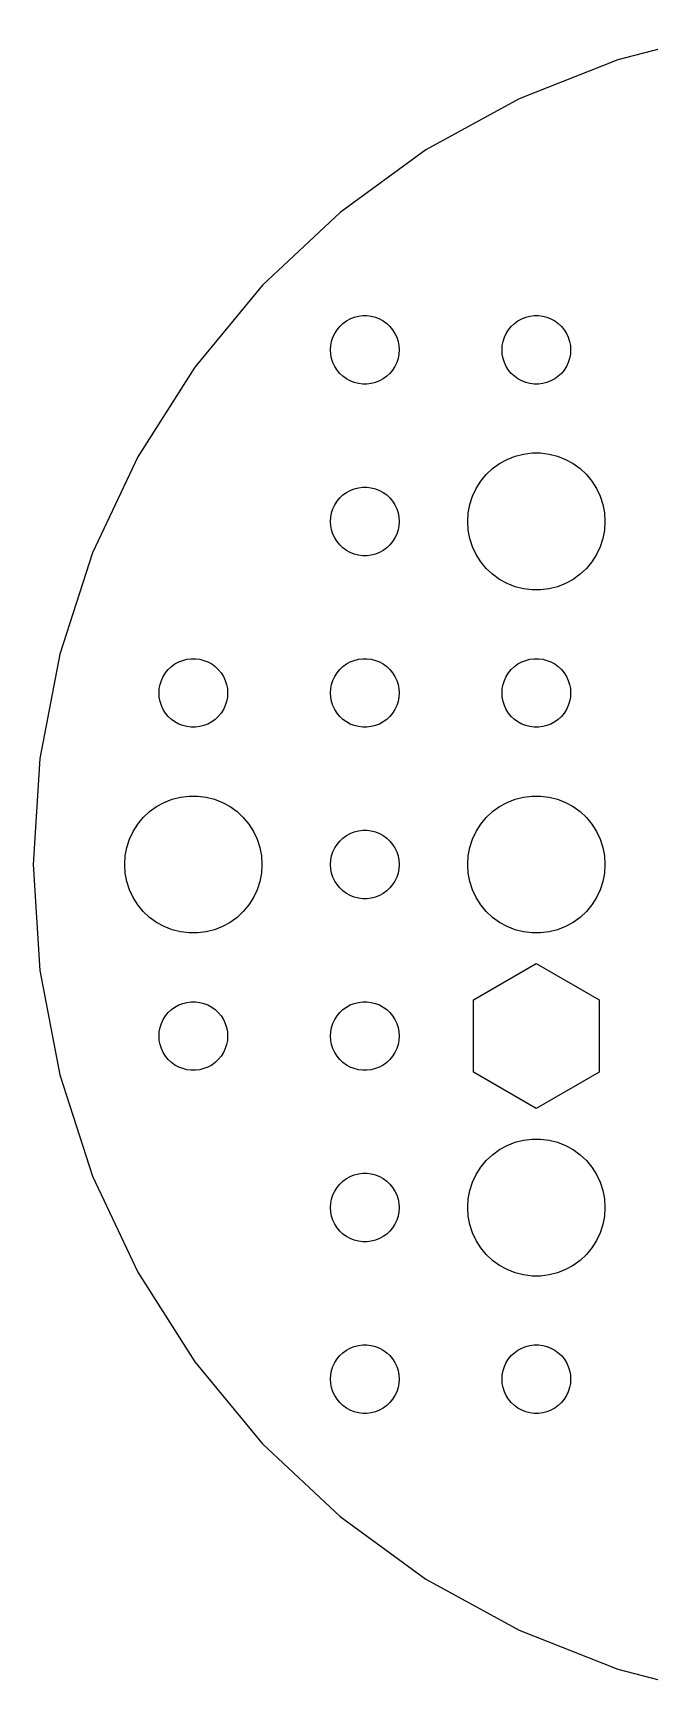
# Model space of a CAD drawing. Header units: metres. Extents: x -37 to 127, y -37 to 37.
# Drawn here: x -37 to -10, y -36.3 to 36.3 of the extents above; entities that cross this region are included whole.
import ezdxf

# ---------------------------------------------------------------- set-up
doc = ezdxf.new("R2010")
doc.units = ezdxf.units.M

msp = doc.modelspace()

# ---------------------------------------------------------------- linework, layer by layer
for p, q in [((-6.93311, 36.3446), (-11.4336, 35.1891)), ((-11.4336, 35.1891), (-15.7538, 33.4786)), ((-15.7538, 33.4786), (-19.8256, 31.2401)), ((-19.8256, 31.2401), (-23.5847, 28.509)), ((-23.5847, 28.509), (-26.9718, 25.3282)), ((-26.9718, 25.3282), (-29.9336, 21.748)), ((-22.7811, 23.9734), (-22.5942, 23.997)), ((-22.5942, 23.997), (-22.4058, 23.997)), ((-22.4058, 23.997), (-22.2189, 23.9734)), ((-15.2811, 23.9734), (-15.0942, 23.997)), ((-15.0942, 23.997), (-14.9058, 23.997)), ((-14.9058, 23.997), (-14.7189, 23.9734)), ((-23.8145, 23.2226), (-23.7135, 23.3817)), ((-23.7135, 23.3817), (-23.5934, 23.5268)), ((-23.5934, 23.5268), (-23.4561, 23.6558)), ((-23.4561, 23.6558), (-23.3037, 23.7665)), ((-23.3037, 23.7665), (-23.1387, 23.8572)), ((-23.1387, 23.8572), (-22.9635, 23.9266)), ((-22.9635, 23.9266), (-22.7811, 23.9734)), ((-22.2189, 23.9734), (-22.0365, 23.9266)), ((-22.0365, 23.9266), (-21.8613, 23.8572)), ((-21.8613, 23.8572), (-21.6963, 23.7665)), ((-21.6963, 23.7665), (-21.5439, 23.6558)), ((-21.5439, 23.6558), (-21.4065, 23.5268)), ((-21.4065, 23.5268), (-21.2865, 23.3817)), ((-21.2865, 23.3817), (-21.1855, 23.2226)), ((-16.3145, 23.2226), (-16.2135, 23.3817)), ((-16.2135, 23.3817), (-16.0934, 23.5268)), ((-16.0934, 23.5268), (-15.9561, 23.6558)), ((-15.9561, 23.6558), (-15.8037, 23.7665)), ((-15.8037, 23.7665), (-15.6387, 23.8572)), ((-15.6387, 23.8572), (-15.4635, 23.9266)), ((-15.4635, 23.9266), (-15.2811, 23.9734)), ((-14.7189, 23.9734), (-14.5365, 23.9266)), ((-14.5365, 23.9266), (-14.3613, 23.8572)), ((-14.3613, 23.8572), (-14.1963, 23.7665)), ((-14.1963, 23.7665), (-14.0439, 23.6558)), ((-14.0439, 23.6558), (-13.9065, 23.5268)), ((-13.9065, 23.5268), (-13.7865, 23.3817)), ((-13.7865, 23.3817), (-13.6855, 23.2226)), ((-24, 22.5), (-23.9882, 22.688)), ((-23.9882, 22.688), (-23.9529, 22.873)), ((-23.9529, 22.873), (-23.8947, 23.0522)), ((-23.8947, 23.0522), (-23.8145, 23.2226)), ((-21.1855, 23.2226), (-21.1053, 23.0522)), ((-21.1053, 23.0522), (-21.0471, 22.873)), ((-21.0471, 22.873), (-21.0118, 22.688)), ((-21.0118, 22.688), (-21, 22.5)), ((-16.5, 22.5), (-16.4882, 22.688)), ((-16.4882, 22.688), (-16.4529, 22.873)), ((-16.4529, 22.873), (-16.3947, 23.0522)), ((-16.3947, 23.0522), (-16.3145, 23.2226)), ((-13.6855, 23.2226), (-13.6053, 23.0522)), ((-13.6053, 23.0522), (-13.5471, 22.873)), ((-13.5471, 22.873), (-13.5118, 22.688)), ((-13.5118, 22.688), (-13.5, 22.5)), ((-23.9882, 22.312), (-24, 22.5)), ((-23.9529, 22.127), (-23.9882, 22.312)), ((-23.8947, 21.9478), (-23.9529, 22.127)), ((-23.8145, 21.7774), (-23.8947, 21.9478)), ((-21.1053, 21.9478), (-21.1855, 21.7774)), ((-21.0471, 22.127), (-21.1053, 21.9478)), ((-21.0118, 22.312), (-21.0471, 22.127)), ((-21, 22.5), (-21.0118, 22.312)), ((-16.4882, 22.312), (-16.5, 22.5)), ((-16.4529, 22.127), (-16.4882, 22.312)), ((-16.3947, 21.9478), (-16.4529, 22.127)), ((-16.3145, 21.7774), (-16.3947, 21.9478)), ((-13.6053, 21.9478), (-13.6855, 21.7774)), ((-13.5471, 22.127), (-13.6053, 21.9478)), ((-13.5118, 22.312), (-13.5471, 22.127)), ((-13.5, 22.5), (-13.5118, 22.312)), ((-29.9336, 21.748), (-32.4233, 17.8249)), ((-23.7135, 21.6183), (-23.8145, 21.7774)), ((-23.5934, 21.4732), (-23.7135, 21.6183)), ((-23.4561, 21.3442), (-23.5934, 21.4732)), ((-23.3037, 21.2335), (-23.4561, 21.3442)), ((-23.1387, 21.1427), (-23.3037, 21.2335)), ((-22.9635, 21.0734), (-23.1387, 21.1427)), ((-21.8613, 21.1427), (-22.0365, 21.0734)), ((-21.6963, 21.2335), (-21.8613, 21.1427)), ((-21.5439, 21.3442), (-21.6963, 21.2335)), ((-21.4065, 21.4732), (-21.5439, 21.3442)), ((-21.2865, 21.6183), (-21.4065, 21.4732)), ((-21.1855, 21.7774), (-21.2865, 21.6183)), ((-16.2135, 21.6183), (-16.3145, 21.7774)), ((-16.0934, 21.4732), (-16.2135, 21.6183)), ((-15.9561, 21.3442), (-16.0934, 21.4732)), ((-15.8037, 21.2335), (-15.9561, 21.3442)), ((-15.6387, 21.1427), (-15.8037, 21.2335)), ((-15.4635, 21.0734), (-15.6387, 21.1427)), ((-14.3613, 21.1427), (-14.5365, 21.0734)), ((-14.1963, 21.2335), (-14.3613, 21.1427)), ((-14.0439, 21.3442), (-14.1963, 21.2335)), ((-13.9065, 21.4732), (-14.0439, 21.3442)), ((-13.7865, 21.6183), (-13.9065, 21.4732)), ((-13.6855, 21.7774), (-13.7865, 21.6183)), ((-22.7811, 21.0266), (-22.9635, 21.0734)), ((-22.5942, 21.003), (-22.7811, 21.0266)), ((-22.4058, 21.003), (-22.5942, 21.003)), ((-22.2189, 21.0266), (-22.4058, 21.003)), ((-22.0365, 21.0734), (-22.2189, 21.0266)), ((-15.2811, 21.0266), (-15.4635, 21.0734)), ((-15.0942, 21.003), (-15.2811, 21.0266)), ((-14.9058, 21.003), (-15.0942, 21.003)), ((-14.7189, 21.0266), (-14.9058, 21.003)), ((-14.5365, 21.0734), (-14.7189, 21.0266)), ((-32.4233, 17.8249), (-34.4017, 13.6206)), ((-16.9123, 17.3115), (-16.6075, 17.533)), ((-16.6075, 17.533), (-16.2773, 17.7145)), ((-16.2773, 17.7145), (-15.927, 17.8532)), ((-15.927, 17.8532), (-15.5621, 17.9469)), ((-15.5621, 17.9469), (-15.1884, 17.9941)), ((-15.1884, 17.9941), (-14.8116, 17.9941)), ((-14.8116, 17.9941), (-14.4379, 17.9469)), ((-14.4379, 17.9469), (-14.0729, 17.8532)), ((-14.0729, 17.8532), (-13.7227, 17.7145)), ((-13.7227, 17.7145), (-13.3925, 17.533)), ((-13.3925, 17.533), (-13.0877, 17.3115)), ((-17.6289, 16.4453), (-17.427, 16.7634)), ((-17.427, 16.7634), (-17.1869, 17.0536)), ((-17.1869, 17.0536), (-16.9123, 17.3115)), ((-13.0877, 17.3115), (-12.8131, 17.0536)), ((-12.8131, 17.0536), (-12.5729, 16.7634)), ((-12.5729, 16.7634), (-12.3711, 16.4453)), ((-23.7135, 15.8817), (-23.5934, 16.0268)), ((-23.5934, 16.0268), (-23.4561, 16.1558)), ((-23.4561, 16.1558), (-23.3037, 16.2665)), ((-23.3037, 16.2665), (-23.1387, 16.3572)), ((-23.1387, 16.3572), (-22.9635, 16.4266)), ((-22.9635, 16.4266), (-22.7811, 16.4734)), ((-22.7811, 16.4734), (-22.5942, 16.497)), ((-22.5942, 16.497), (-22.4058, 16.497)), ((-22.4058, 16.497), (-22.2189, 16.4734)), ((-22.2189, 16.4734), (-22.0365, 16.4266)), ((-22.0365, 16.4266), (-21.8613, 16.3572)), ((-21.8613, 16.3572), (-21.6963, 16.2665)), ((-21.6963, 16.2665), (-21.5439, 16.1558)), ((-21.5439, 16.1558), (-21.4065, 16.0268)), ((-21.4065, 16.0268), (-21.2865, 15.8817)), ((-17.9057, 15.7461), (-17.7893, 16.1044)), ((-17.7893, 16.1044), (-17.6289, 16.4453)), ((-12.3711, 16.4453), (-12.2107, 16.1044)), ((-12.2107, 16.1044), (-12.0942, 15.7461)), ((-23.9882, 15.188), (-23.9529, 15.373)), ((-23.9529, 15.373), (-23.8947, 15.5522)), ((-23.8947, 15.5522), (-23.8145, 15.7226)), ((-23.8145, 15.7226), (-23.7135, 15.8817)), ((-21.2865, 15.8817), (-21.1855, 15.7226)), ((-21.1855, 15.7226), (-21.1053, 15.5522)), ((-21.1053, 15.5522), (-21.0471, 15.373)), ((-21.0471, 15.373), (-21.0118, 15.188)), ((-18, 15), (-17.9763, 15.376)), ((-17.9763, 15.376), (-17.9057, 15.7461)), ((-12.0942, 15.7461), (-12.0237, 15.376)), ((-12.0237, 15.376), (-12, 15)), ((-24, 15), (-23.9882, 15.188)), ((-23.9882, 14.812), (-24, 15)), ((-23.9529, 14.627), (-23.9882, 14.812)), ((-23.8947, 14.4478), (-23.9529, 14.627)), ((-21.0471, 14.627), (-21.1053, 14.4478)), ((-21.0118, 14.812), (-21.0471, 14.627)), ((-21.0118, 15.188), (-21, 15)), ((-21, 15), (-21.0118, 14.812)), ((-17.9763, 14.624), (-18, 15)), ((-17.9057, 14.2539), (-17.9763, 14.624)), ((-12.0237, 14.624), (-12.0942, 14.2539)), ((-12, 15), (-12.0237, 14.624)), ((-23.8145, 14.2774), (-23.8947, 14.4478)), ((-23.7135, 14.1183), (-23.8145, 14.2774)), ((-23.5934, 13.9732), (-23.7135, 14.1183)), ((-23.4561, 13.8442), (-23.5934, 13.9732)), ((-23.3037, 13.7335), (-23.4561, 13.8442)), ((-21.5439, 13.8442), (-21.6963, 13.7335)), ((-21.4065, 13.9732), (-21.5439, 13.8442)), ((-21.2865, 14.1183), (-21.4065, 13.9732)), ((-21.1855, 14.2774), (-21.2865, 14.1183)), ((-21.1053, 14.4478), (-21.1855, 14.2774)), ((-17.7893, 13.8956), (-17.9057, 14.2539)), ((-17.6289, 13.5547), (-17.7893, 13.8956)), ((-12.2107, 13.8956), (-12.3711, 13.5547)), ((-12.0942, 14.2539), (-12.2107, 13.8956)), ((-34.4017, 13.6206), (-35.8376, 9.20152)), ((-23.1387, 13.6427), (-23.3037, 13.7335)), ((-22.9635, 13.5734), (-23.1387, 13.6427)), ((-22.7811, 13.5266), (-22.9635, 13.5734)), ((-22.5942, 13.5029), (-22.7811, 13.5266)), ((-22.4058, 13.5029), (-22.5942, 13.5029)), ((-22.2189, 13.5266), (-22.4058, 13.5029)), ((-22.0365, 13.5734), (-22.2189, 13.5266)), ((-21.8613, 13.6427), (-22.0365, 13.5734)), ((-21.6963, 13.7335), (-21.8613, 13.6427)), ((-17.427, 13.2366), (-17.6289, 13.5547)), ((-17.1869, 12.9464), (-17.427, 13.2366)), ((-12.5729, 13.2366), (-12.8131, 12.9464)), ((-12.3711, 13.5547), (-12.5729, 13.2366)), ((-16.9123, 12.6884), (-17.1869, 12.9464)), ((-16.6075, 12.467), (-16.9123, 12.6884)), ((-16.2773, 12.2855), (-16.6075, 12.467)), ((-13.3925, 12.467), (-13.7227, 12.2855)), ((-13.0877, 12.6884), (-13.3925, 12.467)), ((-12.8131, 12.9464), (-13.0877, 12.6884)), ((-15.927, 12.1468), (-16.2773, 12.2855)), ((-15.5621, 12.0531), (-15.927, 12.1468)), ((-15.1884, 12.0059), (-15.5621, 12.0531)), ((-14.8116, 12.0059), (-15.1884, 12.0059)), ((-14.4379, 12.0531), (-14.8116, 12.0059)), ((-14.0729, 12.1468), (-14.4379, 12.0531)), ((-13.7227, 12.2855), (-14.0729, 12.1468)), ((-35.8376, 9.20152), (-36.7082, 4.63733)), ((-30.9561, 8.65576), (-30.8037, 8.76648)), ((-30.8037, 8.76648), (-30.6387, 8.85724)), ((-30.6387, 8.85724), (-30.4635, 8.92657)), ((-30.4635, 8.92657), (-30.2811, 8.97342)), ((-30.2811, 8.97342), (-30.0942, 8.99704)), ((-30.0942, 8.99704), (-29.9058, 8.99704)), ((-29.9058, 8.99704), (-29.7189, 8.97342)), ((-29.7189, 8.97342), (-29.5365, 8.92657)), ((-29.5365, 8.92657), (-29.3613, 8.85724)), ((-29.3613, 8.85724), (-29.1963, 8.76648)), ((-29.1963, 8.76648), (-29.0439, 8.65576)), ((-23.4561, 8.65576), (-23.3037, 8.76648)), ((-23.3037, 8.76648), (-23.1387, 8.85724)), ((-23.1387, 8.85724), (-22.9635, 8.92657)), ((-22.9635, 8.92657), (-22.7811, 8.97342)), ((-22.7811, 8.97342), (-22.5942, 8.99704)), ((-22.5942, 8.99704), (-22.4058, 8.99704)), ((-22.4058, 8.99704), (-22.2189, 8.97342)), ((-22.2189, 8.97342), (-22.0365, 8.92657)), ((-22.0365, 8.92657), (-21.8613, 8.85724)), ((-21.8613, 8.85724), (-21.6963, 8.76648)), ((-21.6963, 8.76648), (-21.5439, 8.65576)), ((-15.9561, 8.65576), (-15.8037, 8.76648)), ((-15.8037, 8.76648), (-15.6387, 8.85724)), ((-15.6387, 8.85724), (-15.4635, 8.92657)), ((-15.4635, 8.92657), (-15.2811, 8.97342)), ((-15.2811, 8.97342), (-15.0942, 8.99704)), ((-15.0942, 8.99704), (-14.9058, 8.99704)), ((-14.9058, 8.99704), (-14.7189, 8.97342)), ((-14.7189, 8.97342), (-14.5365, 8.92657)), ((-14.5365, 8.92657), (-14.3613, 8.85724)), ((-14.3613, 8.85724), (-14.1963, 8.76648)), ((-14.1963, 8.76648), (-14.0439, 8.65576)), ((-31.4529, 7.87303), (-31.3947, 8.05219)), ((-31.3947, 8.05219), (-31.3145, 8.22263)), ((-31.3145, 8.22263), (-31.2135, 8.38167)), ((-31.2135, 8.38167), (-31.0934, 8.52681)), ((-31.0934, 8.52681), (-30.9561, 8.65576)), ((-29.0439, 8.65576), (-28.9065, 8.52681)), ((-28.9065, 8.52681), (-28.7865, 8.38167)), ((-28.7865, 8.38167), (-28.6855, 8.22263)), ((-28.6855, 8.22263), (-28.6053, 8.05219)), ((-28.6053, 8.05219), (-28.5471, 7.87303)), ((-23.9529, 7.87303), (-23.8947, 8.05219)), ((-23.8947, 8.05219), (-23.8145, 8.22263)), ((-23.8145, 8.22263), (-23.7135, 8.38167)), ((-23.7135, 8.38167), (-23.5934, 8.52681)), ((-23.5934, 8.52681), (-23.4561, 8.65576)), ((-21.5439, 8.65576), (-21.4065, 8.52681)), ((-21.4065, 8.52681), (-21.2865, 8.38167)), ((-21.2865, 8.38167), (-21.1855, 8.22263)), ((-21.1855, 8.22263), (-21.1053, 8.05219)), ((-21.1053, 8.05219), (-21.0471, 7.87303)), ((-16.4529, 7.87303), (-16.3947, 8.05219)), ((-16.3947, 8.05219), (-16.3145, 8.22263)), ((-16.3145, 8.22263), (-16.2135, 8.38167)), ((-16.2135, 8.38167), (-16.0934, 8.52681)), ((-16.0934, 8.52681), (-15.9561, 8.65576)), ((-14.0439, 8.65576), (-13.9065, 8.52681)), ((-13.9065, 8.52681), (-13.7865, 8.38167)), ((-13.7865, 8.38167), (-13.6855, 8.22263)), ((-13.6855, 8.22263), (-13.6053, 8.05219)), ((-13.6053, 8.05219), (-13.5471, 7.87303)), ((-31.5, 7.5), (-31.4882, 7.68799)), ((-31.4882, 7.312), (-31.5, 7.5)), ((-31.4882, 7.68799), (-31.4529, 7.87303)), ((-31.4529, 7.12695), (-31.4882, 7.312)), ((-28.5471, 7.87303), (-28.5118, 7.68799)), ((-28.5118, 7.312), (-28.5471, 7.12695)), ((-28.5118, 7.68799), (-28.5, 7.5)), ((-28.5, 7.5), (-28.5118, 7.312)), ((-24, 7.5), (-23.9882, 7.68799)), ((-23.9882, 7.312), (-24, 7.5)), ((-23.9882, 7.68799), (-23.9529, 7.87303)), ((-23.9529, 7.12695), (-23.9882, 7.312)), ((-21.0471, 7.87303), (-21.0118, 7.68799)), ((-21.0118, 7.312), (-21.0471, 7.12695)), ((-21.0118, 7.68799), (-21, 7.5)), ((-21, 7.5), (-21.0118, 7.312)), ((-16.5, 7.5), (-16.4882, 7.68799)), ((-16.4882, 7.312), (-16.5, 7.5)), ((-16.4882, 7.68799), (-16.4529, 7.87303)), ((-16.4529, 7.12695), (-16.4882, 7.312)), ((-13.5471, 7.87303), (-13.5118, 7.68799)), ((-13.5118, 7.312), (-13.5471, 7.12695)), ((-13.5118, 7.68799), (-13.5, 7.5)), ((-13.5, 7.5), (-13.5118, 7.312)), ((-31.3947, 6.9478), (-31.4529, 7.12695)), ((-31.3145, 6.77736), (-31.3947, 6.9478)), ((-31.2135, 6.61832), (-31.3145, 6.77736)), ((-31.0934, 6.47318), (-31.2135, 6.61832)), ((-28.7865, 6.61832), (-28.9065, 6.47318)), ((-28.6855, 6.77736), (-28.7865, 6.61832)), ((-28.6053, 6.9478), (-28.6855, 6.77736)), ((-28.5471, 7.12695), (-28.6053, 6.9478)), ((-23.8947, 6.9478), (-23.9529, 7.12695)), ((-23.8145, 6.77736), (-23.8947, 6.9478)), ((-23.7135, 6.61832), (-23.8145, 6.77736)), ((-23.5934, 6.47318), (-23.7135, 6.61832)), ((-21.2865, 6.61832), (-21.4065, 6.47318)), ((-21.1855, 6.77736), (-21.2865, 6.61832)), ((-21.1053, 6.9478), (-21.1855, 6.77736)), ((-21.0471, 7.12695), (-21.1053, 6.9478)), ((-16.3947, 6.9478), (-16.4529, 7.12695)), ((-16.3145, 6.77736), (-16.3947, 6.9478)), ((-16.2135, 6.61832), (-16.3145, 6.77736)), ((-16.0934, 6.47318), (-16.2135, 6.61832)), ((-13.7865, 6.61832), (-13.9065, 6.47318)), ((-13.6855, 6.77736), (-13.7865, 6.61832)), ((-13.6053, 6.9478), (-13.6855, 6.77736)), ((-13.5471, 7.12695), (-13.6053, 6.9478)), ((-30.9561, 6.34422), (-31.0934, 6.47318)), ((-30.8037, 6.23351), (-30.9561, 6.34422)), ((-30.6387, 6.14275), (-30.8037, 6.23351)), ((-30.4635, 6.07341), (-30.6387, 6.14275)), ((-30.2811, 6.02657), (-30.4635, 6.07341)), ((-30.0942, 6.00294), (-30.2811, 6.02657)), ((-29.9058, 6.00294), (-30.0942, 6.00294)), ((-29.7189, 6.02657), (-29.9058, 6.00294)), ((-29.5365, 6.07341), (-29.7189, 6.02657)), ((-29.3613, 6.14275), (-29.5365, 6.07341)), ((-29.1963, 6.23351), (-29.3613, 6.14275)), ((-29.0439, 6.34422), (-29.1963, 6.23351)), ((-28.9065, 6.47318), (-29.0439, 6.34422)), ((-23.4561, 6.34422), (-23.5934, 6.47318)), ((-23.3037, 6.23351), (-23.4561, 6.34422)), ((-23.1387, 6.14275), (-23.3037, 6.23351)), ((-22.9635, 6.07341), (-23.1387, 6.14275)), ((-22.7811, 6.02657), (-22.9635, 6.07341)), ((-22.5942, 6.00294), (-22.7811, 6.02657)), ((-22.4058, 6.00294), (-22.5942, 6.00294)), ((-22.2189, 6.02657), (-22.4058, 6.00294)), ((-22.0365, 6.07341), (-22.2189, 6.02657)), ((-21.8613, 6.14275), (-22.0365, 6.07341)), ((-21.6963, 6.23351), (-21.8613, 6.14275)), ((-21.5439, 6.34422), (-21.6963, 6.23351)), ((-21.4065, 6.47318), (-21.5439, 6.34422)), ((-15.9561, 6.34422), (-16.0934, 6.47318)), ((-15.8037, 6.23351), (-15.9561, 6.34422)), ((-15.6387, 6.14275), (-15.8037, 6.23351)), ((-15.4635, 6.07341), (-15.6387, 6.14275)), ((-15.2811, 6.02657), (-15.4635, 6.07341)), ((-15.0942, 6.00294), (-15.2811, 6.02657)), ((-14.9058, 6.00294), (-15.0942, 6.00294)), ((-14.7189, 6.02657), (-14.9058, 6.00294)), ((-14.5365, 6.07341), (-14.7189, 6.02657)), ((-14.3613, 6.14275), (-14.5365, 6.07341)), ((-14.1963, 6.23351), (-14.3613, 6.14275)), ((-14.0439, 6.34422), (-14.1963, 6.23351)), ((-13.9065, 6.47318), (-14.0439, 6.34422)), ((-36.7082, 4.63733), (-37, 0)), ((-30.927, 2.85316), (-30.5621, 2.94685)), ((-30.5621, 2.94685), (-30.1884, 2.99408)), ((-30.1884, 2.99408), (-29.8116, 2.99408)), ((-29.8116, 2.99408), (-29.4379, 2.94685)), ((-29.4379, 2.94685), (-29.0729, 2.85316)), ((-15.927, 2.85316), (-15.5621, 2.94685)), ((-15.5621, 2.94685), (-15.1884, 2.99408)), ((-15.1884, 2.99408), (-14.8116, 2.99408)), ((-14.8116, 2.99408), (-14.4379, 2.94685)), ((-14.4379, 2.94685), (-14.0729, 2.85316)), ((-32.1869, 2.05363), (-31.9123, 2.31154)), ((-31.9123, 2.31154), (-31.6075, 2.53297)), ((-31.6075, 2.53297), (-31.2773, 2.71448)), ((-31.2773, 2.71448), (-30.927, 2.85316)), ((-29.0729, 2.85316), (-28.7227, 2.71448)), ((-28.7227, 2.71448), (-28.3925, 2.53297)), ((-28.3925, 2.53297), (-28.0877, 2.31154)), ((-28.0877, 2.31154), (-27.8131, 2.05363)), ((-17.1869, 2.05363), (-16.9123, 2.31154)), ((-16.9123, 2.31154), (-16.6075, 2.53297)), ((-16.6075, 2.53297), (-16.2773, 2.71448)), ((-16.2773, 2.71448), (-15.927, 2.85316)), ((-14.0729, 2.85316), (-13.7227, 2.71448)), ((-13.7227, 2.71448), (-13.3925, 2.53297)), ((-13.3925, 2.53297), (-13.0877, 2.31154)), ((-13.0877, 2.31154), (-12.8131, 2.05363)), ((-32.6289, 1.44525), (-32.427, 1.76335)), ((-32.427, 1.76335), (-32.1869, 2.05363)), ((-27.8131, 2.05363), (-27.5729, 1.76335)), ((-27.5729, 1.76335), (-27.3711, 1.44525)), ((-22.9635, 1.42657), (-22.7811, 1.47342)), ((-22.7811, 1.47342), (-22.5942, 1.49704)), ((-22.5942, 1.49704), (-22.4058, 1.49704)), ((-22.4058, 1.49704), (-22.2189, 1.47342)), ((-22.2189, 1.47342), (-22.0365, 1.42657)), ((-17.6289, 1.44525), (-17.427, 1.76335)), ((-17.427, 1.76335), (-17.1869, 2.05363)), ((-12.8131, 2.05363), (-12.5729, 1.76335)), ((-12.5729, 1.76335), (-12.3711, 1.44525)), ((-32.9763, 0.375992), (-32.9057, 0.746063)), ((-32.9057, 0.746063), (-32.7893, 1.10437)), ((-32.7893, 1.10437), (-32.6289, 1.44525)), ((-27.3711, 1.44525), (-27.2107, 1.10437)), ((-27.2107, 1.10437), (-27.0942, 0.746063)), ((-27.0942, 0.746063), (-27.0237, 0.375992)), ((-23.8145, 0.722626), (-23.7135, 0.881668)), ((-23.7135, 0.881668), (-23.5934, 1.02681)), ((-23.5934, 1.02681), (-23.4561, 1.15576)), ((-23.4561, 1.15576), (-23.3037, 1.26648)), ((-23.3037, 1.26648), (-23.1387, 1.35724)), ((-23.1387, 1.35724), (-22.9635, 1.42657)), ((-22.0365, 1.42657), (-21.8613, 1.35724)), ((-21.8613, 1.35724), (-21.6963, 1.26648)), ((-21.6963, 1.26648), (-21.5439, 1.15576)), ((-21.5439, 1.15576), (-21.4065, 1.02681)), ((-21.4065, 1.02681), (-21.2865, 0.881668)), ((-21.2865, 0.881668), (-21.1855, 0.722626)), ((-17.9763, 0.375992), (-17.9057, 0.746063)), ((-17.9057, 0.746063), (-17.7893, 1.10437)), ((-17.7893, 1.10437), (-17.6289, 1.44525)), ((-12.3711, 1.44525), (-12.2107, 1.10437)), ((-12.2107, 1.10437), (-12.0942, 0.746063)), ((-12.0942, 0.746063), (-12.0237, 0.375992)), ((-37, 0), (-36.7082, -4.63733)), ((-33, 0), (-32.9763, 0.375992)), ((-32.9763, -0.375992), (-33, 0)), ((-27.0237, 0.375992), (-27, 0)), ((-27, 0), (-27.0237, -0.375992)), ((-24, 0), (-23.9882, 0.187988)), ((-23.9882, -0.187988), (-24, 0)), ((-23.9882, 0.187988), (-23.9529, 0.373032)), ((-23.9529, 0.373032), (-23.8947, 0.552185)), ((-23.8947, 0.552185), (-23.8145, 0.722626)), ((-21.1855, 0.722626), (-21.1053, 0.552185)), ((-21.1053, 0.552185), (-21.0471, 0.373032)), ((-21.0471, 0.373032), (-21.0118, 0.187988)), ((-21.0118, 0.187988), (-21, 0)), ((-21, 0), (-21.0118, -0.187988)), ((-18, 0), (-17.9763, 0.375992)), ((-17.9763, -0.375992), (-18, 0)), ((-12.0237, 0.375992), (-12, 0)), ((-12, 0), (-12.0237, -0.375992)), ((-32.9057, -0.746063), (-32.9763, -0.375992)), ((-27.0237, -0.375992), (-27.0942, -0.746063)), ((-23.9529, -0.373032), (-23.9882, -0.187988)), ((-23.8947, -0.552185), (-23.9529, -0.373032)), ((-23.8145, -0.722626), (-23.8947, -0.552185)), ((-23.7135, -0.881668), (-23.8145, -0.722626)), ((-21.1855, -0.722626), (-21.2865, -0.881668)), ((-21.1053, -0.552185), (-21.1855, -0.722626)), ((-21.0471, -0.373032), (-21.1053, -0.552185)), ((-21.0118, -0.187988), (-21.0471, -0.373032)), ((-17.9057, -0.746063), (-17.9763, -0.375992)), ((-12.0237, -0.375992), (-12.0942, -0.746063)), ((-32.7893, -1.10437), (-32.9057, -0.746063)), ((-32.6289, -1.44525), (-32.7893, -1.10437)), ((-32.427, -1.76335), (-32.6289, -1.44525)), ((-27.3711, -1.44525), (-27.5729, -1.76335)), ((-27.2107, -1.10437), (-27.3711, -1.44525)), ((-27.0942, -0.746063), (-27.2107, -1.10437)), ((-23.5934, -1.02681), (-23.7135, -0.881668)), ((-23.4561, -1.15576), (-23.5934, -1.02681)), ((-23.3037, -1.26648), (-23.4561, -1.15576)), ((-23.1387, -1.35724), (-23.3037, -1.26648)), ((-22.9635, -1.42657), (-23.1387, -1.35724)), ((-22.7811, -1.47342), (-22.9635, -1.42657)), ((-22.0365, -1.42657), (-22.2189, -1.47342)), ((-21.8613, -1.35724), (-22.0365, -1.42657)), ((-21.6963, -1.26648), (-21.8613, -1.35724)), ((-21.5439, -1.15576), (-21.6963, -1.26648)), ((-21.4065, -1.02681), (-21.5439, -1.15576)), ((-21.2865, -0.881668), (-21.4065, -1.02681)), ((-17.7893, -1.10437), (-17.9057, -0.746063)), ((-17.6289, -1.44525), (-17.7893, -1.10437)), ((-17.427, -1.76335), (-17.6289, -1.44525)), ((-12.3711, -1.44525), (-12.5729, -1.76335)), ((-12.2107, -1.10437), (-12.3711, -1.44525)), ((-12.0942, -0.746063), (-12.2107, -1.10437)), ((-32.1869, -2.05363), (-32.427, -1.76335)), ((-31.9123, -2.31154), (-32.1869, -2.05363)), ((-27.8131, -2.05363), (-28.0877, -2.31154)), ((-27.5729, -1.76335), (-27.8131, -2.05363)), ((-22.5942, -1.49704), (-22.7811, -1.47342)), ((-22.4058, -1.49704), (-22.5942, -1.49704)), ((-22.2189, -1.47342), (-22.4058, -1.49704)), ((-17.1869, -2.05363), (-17.427, -1.76335)), ((-16.9123, -2.31154), (-17.1869, -2.05363)), ((-12.8131, -2.05363), (-13.0877, -2.31154)), ((-12.5729, -1.76335), (-12.8131, -2.05363)), ((-31.6075, -2.53297), (-31.9123, -2.31154)), ((-31.2773, -2.71448), (-31.6075, -2.53297)), ((-30.927, -2.85316), (-31.2773, -2.71448)), ((-30.5621, -2.94685), (-30.927, -2.85316)), ((-29.0729, -2.85316), (-29.4379, -2.94685)), ((-28.7227, -2.71448), (-29.0729, -2.85316)), ((-28.3925, -2.53297), (-28.7227, -2.71448)), ((-28.0877, -2.31154), (-28.3925, -2.53297)), ((-16.6075, -2.53297), (-16.9123, -2.31154)), ((-16.2773, -2.71448), (-16.6075, -2.53297)), ((-15.927, -2.85316), (-16.2773, -2.71448)), ((-15.5621, -2.94685), (-15.927, -2.85316)), ((-14.0729, -2.85316), (-14.4379, -2.94685)), ((-13.7227, -2.71448), (-14.0729, -2.85316)), ((-13.3925, -2.53297), (-13.7227, -2.71448)), ((-13.0877, -2.31154), (-13.3925, -2.53297)), ((-30.1884, -2.99408), (-30.5621, -2.94685)), ((-29.8116, -2.99408), (-30.1884, -2.99408)), ((-29.4379, -2.94685), (-29.8116, -2.99408)), ((-15.1884, -2.99408), (-15.5621, -2.94685)), ((-14.8116, -2.99408), (-15.1884, -2.99408)), ((-14.4379, -2.94685), (-14.8116, -2.99408)), ((-17.7483, -5.91325), (-15, -4.32651)), ((-15, -4.32651), (-12.2517, -5.91325)), ((-36.7082, -4.63733), (-35.8376, -9.20152)), ((-31.2135, -6.61832), (-31.0934, -6.47318)), ((-31.0934, -6.47318), (-30.9561, -6.34422)), ((-30.9561, -6.34422), (-30.8037, -6.23351)), ((-30.8037, -6.23351), (-30.6387, -6.14275)), ((-30.6387, -6.14275), (-30.4635, -6.07341)), ((-30.4635, -6.07341), (-30.2811, -6.02657)), ((-30.2811, -6.02657), (-30.0942, -6.00294)), ((-30.0942, -6.00294), (-29.9058, -6.00294)), ((-29.9058, -6.00294), (-29.7189, -6.02657)), ((-29.7189, -6.02657), (-29.5365, -6.07341)), ((-29.5365, -6.07341), (-29.3613, -6.14275)), ((-29.3613, -6.14275), (-29.1963, -6.23351)), ((-29.1963, -6.23351), (-29.0439, -6.34422)), ((-29.0439, -6.34422), (-28.9065, -6.47318)), ((-28.9065, -6.47318), (-28.7865, -6.61832)), ((-23.7135, -6.61832), (-23.5934, -6.47318)), ((-23.5934, -6.47318), (-23.4561, -6.34422)), ((-23.4561, -6.34422), (-23.3037, -6.23351)), ((-23.3037, -6.23351), (-23.1387, -6.14275)), ((-23.1387, -6.14275), (-22.9635, -6.07341)), ((-22.9635, -6.07341), (-22.7811, -6.02657)), ((-22.7811, -6.02657), (-22.5942, -6.00294)), ((-22.5942, -6.00294), (-22.4058, -6.00294)), ((-22.4058, -6.00294), (-22.2189, -6.02657)), ((-22.2189, -6.02657), (-22.0365, -6.07341)), ((-22.0365, -6.07341), (-21.8613, -6.14275)), ((-21.8613, -6.14275), (-21.6963, -6.23351)), ((-21.6963, -6.23351), (-21.5439, -6.34422)), ((-21.5439, -6.34422), (-21.4065, -6.47318)), ((-21.4065, -6.47318), (-21.2865, -6.61832)), ((-17.7483, -9.08675), (-17.7483, -5.91325)), ((-12.2517, -5.91325), (-12.2517, -9.08673)), ((-31.4882, -7.312), (-31.4529, -7.12695)), ((-31.4529, -7.12695), (-31.3947, -6.9478)), ((-31.3947, -6.9478), (-31.3145, -6.77736)), ((-31.3145, -6.77736), (-31.2135, -6.61832)), ((-28.7865, -6.61832), (-28.6855, -6.77736)), ((-28.6855, -6.77736), (-28.6053, -6.9478)), ((-28.6053, -6.9478), (-28.5471, -7.12695)), ((-28.5471, -7.12695), (-28.5118, -7.312)), ((-23.9882, -7.312), (-23.9529, -7.12695)), ((-23.9529, -7.12695), (-23.8947, -6.9478)), ((-23.8947, -6.9478), (-23.8145, -6.77736)), ((-23.8145, -6.77736), (-23.7135, -6.61832)), ((-21.2865, -6.61832), (-21.1855, -6.77736)), ((-21.1855, -6.77736), (-21.1053, -6.9478)), ((-21.1053, -6.9478), (-21.0471, -7.12695)), ((-21.0471, -7.12695), (-21.0118, -7.312)), ((-31.5, -7.5), (-31.4882, -7.312)), ((-31.4882, -7.68799), (-31.5, -7.5)), ((-31.4529, -7.87303), (-31.4882, -7.68799)), ((-31.3947, -8.05219), (-31.4529, -7.87303)), ((-28.5471, -7.87303), (-28.6053, -8.05219)), ((-28.5118, -7.68799), (-28.5471, -7.87303)), ((-28.5118, -7.312), (-28.5, -7.5)), ((-28.5, -7.5), (-28.5118, -7.68799)), ((-24, -7.5), (-23.9882, -7.312)), ((-23.9882, -7.68799), (-24, -7.5)), ((-23.9529, -7.87303), (-23.9882, -7.68799)), ((-23.8947, -8.05219), (-23.9529, -7.87303)), ((-21.0471, -7.87303), (-21.1053, -8.05219)), ((-21.0118, -7.68799), (-21.0471, -7.87303)), ((-21.0118, -7.312), (-21, -7.5)), ((-21, -7.5), (-21.0118, -7.68799)), ((-31.3145, -8.22263), (-31.3947, -8.05219)), ((-31.2135, -8.38167), (-31.3145, -8.22263)), ((-31.0934, -8.52681), (-31.2135, -8.38167)), ((-30.9561, -8.65576), (-31.0934, -8.52681)), ((-30.8037, -8.76648), (-30.9561, -8.65576)), ((-29.0439, -8.65576), (-29.1963, -8.76648)), ((-28.9065, -8.52681), (-29.0439, -8.65576)), ((-28.7865, -8.38167), (-28.9065, -8.52681)), ((-28.6855, -8.22263), (-28.7865, -8.38167)), ((-28.6053, -8.05219), (-28.6855, -8.22263)), ((-23.8145, -8.22263), (-23.8947, -8.05219)), ((-23.7135, -8.38167), (-23.8145, -8.22263)), ((-23.5934, -8.52681), (-23.7135, -8.38167)), ((-23.4561, -8.65576), (-23.5934, -8.52681)), ((-23.3037, -8.76648), (-23.4561, -8.65576)), ((-21.5439, -8.65576), (-21.6963, -8.76648)), ((-21.4065, -8.52681), (-21.5439, -8.65576)), ((-21.2865, -8.38167), (-21.4065, -8.52681)), ((-21.1855, -8.22263), (-21.2865, -8.38167)), ((-21.1053, -8.05219), (-21.1855, -8.22263)), ((-35.8376, -9.20152), (-34.4017, -13.6206)), ((-30.6387, -8.85724), (-30.8037, -8.76648)), ((-30.4635, -8.92657), (-30.6387, -8.85724)), ((-30.2811, -8.97342), (-30.4635, -8.92657)), ((-30.0942, -8.99704), (-30.2811, -8.97342)), ((-29.9058, -8.99704), (-30.0942, -8.99704)), ((-29.7189, -8.97342), (-29.9058, -8.99704)), ((-29.5365, -8.92657), (-29.7189, -8.97342)), ((-29.3613, -8.85724), (-29.5365, -8.92657)), ((-29.1963, -8.76648), (-29.3613, -8.85724)), ((-23.1387, -8.85724), (-23.3037, -8.76648)), ((-22.9635, -8.92657), (-23.1387, -8.85724)), ((-22.7811, -8.97342), (-22.9635, -8.92657)), ((-22.5942, -8.99704), (-22.7811, -8.97342)), ((-22.4058, -8.99704), (-22.5942, -8.99704)), ((-22.2189, -8.97342), (-22.4058, -8.99704)), ((-22.0365, -8.92657), (-22.2189, -8.97342)), ((-21.8613, -8.85724), (-22.0365, -8.92657)), ((-21.6963, -8.76648), (-21.8613, -8.85724)), ((-15, -10.6735), (-17.7483, -9.08675)), ((-12.2517, -9.08673), (-15, -10.6735)), ((-16.6075, -12.467), (-16.2773, -12.2855)), ((-16.2773, -12.2855), (-15.927, -12.1468)), ((-15.927, -12.1468), (-15.5621, -12.0531)), ((-15.5621, -12.0531), (-15.1884, -12.0059)), ((-15.1884, -12.0059), (-14.8116, -12.0059)), ((-14.8116, -12.0059), (-14.4379, -12.0531)), ((-14.4379, -12.0531), (-14.0729, -12.1468)), ((-14.0729, -12.1468), (-13.7227, -12.2855)), ((-13.7227, -12.2855), (-13.3925, -12.467)), ((-17.427, -13.2366), (-17.1869, -12.9464)), ((-17.1869, -12.9464), (-16.9123, -12.6884)), ((-16.9123, -12.6884), (-16.6075, -12.467)), ((-13.3925, -12.467), (-13.0877, -12.6884)), ((-13.0877, -12.6884), (-12.8131, -12.9464)), ((-12.8131, -12.9464), (-12.5729, -13.2366)), ((-34.4017, -13.6206), (-32.4233, -17.8249)), ((-23.4561, -13.8442), (-23.3037, -13.7335)), ((-23.3037, -13.7335), (-23.1387, -13.6427)), ((-23.1387, -13.6427), (-22.9635, -13.5734)), ((-22.9635, -13.5734), (-22.7811, -13.5266)), ((-22.7811, -13.5266), (-22.5942, -13.5029)), ((-22.5942, -13.5029), (-22.4058, -13.5029)), ((-22.4058, -13.5029), (-22.2189, -13.5266)), ((-22.2189, -13.5266), (-22.0365, -13.5734)), ((-22.0365, -13.5734), (-21.8613, -13.6427)), ((-21.8613, -13.6427), (-21.6963, -13.7335)), ((-21.6963, -13.7335), (-21.5439, -13.8442)), ((-17.7893, -13.8956), (-17.6289, -13.5547)), ((-17.6289, -13.5547), (-17.427, -13.2366)), ((-12.5729, -13.2366), (-12.3711, -13.5547)), ((-12.3711, -13.5547), (-12.2107, -13.8956)), ((-23.9529, -14.627), (-23.8947, -14.4478)), ((-23.8947, -14.4478), (-23.8145, -14.2774)), ((-23.8145, -14.2774), (-23.7135, -14.1183)), ((-23.7135, -14.1183), (-23.5934, -13.9732)), ((-23.5934, -13.9732), (-23.4561, -13.8442)), ((-21.5439, -13.8442), (-21.4065, -13.9732)), ((-21.4065, -13.9732), (-21.2865, -14.1183)), ((-21.2865, -14.1183), (-21.1855, -14.2774)), ((-21.1855, -14.2774), (-21.1053, -14.4478)), ((-21.1053, -14.4478), (-21.0471, -14.627)), ((-17.9763, -14.624), (-17.9057, -14.2539)), ((-17.9057, -14.2539), (-17.7893, -13.8956)), ((-12.2107, -13.8956), (-12.0942, -14.2539)), ((-12.0942, -14.2539), (-12.0237, -14.624)), ((-24, -15), (-23.9882, -14.812)), ((-23.9882, -15.188), (-24, -15)), ((-23.9882, -14.812), (-23.9529, -14.627)), ((-23.9529, -15.373), (-23.9882, -15.188)), ((-21.0471, -14.627), (-21.0118, -14.812)), ((-21.0118, -15.188), (-21.0471, -15.373)), ((-21.0118, -14.812), (-21, -15)), ((-21, -15), (-21.0118, -15.188)), ((-18, -15), (-17.9763, -14.624)), ((-17.9763, -15.376), (-18, -15)), ((-12.0237, -14.624), (-12, -15)), ((-12, -15), (-12.0237, -15.376)), ((-23.8947, -15.5522), (-23.9529, -15.373)), ((-23.8145, -15.7226), (-23.8947, -15.5522)), ((-23.7135, -15.8817), (-23.8145, -15.7226)), ((-23.5934, -16.0268), (-23.7135, -15.8817)), ((-21.2865, -15.8817), (-21.4065, -16.0268)), ((-21.1855, -15.7226), (-21.2865, -15.8817)), ((-21.1053, -15.5522), (-21.1855, -15.7226)), ((-21.0471, -15.373), (-21.1053, -15.5522)), ((-17.9057, -15.7461), (-17.9763, -15.376)), ((-17.7893, -16.1044), (-17.9057, -15.7461)), ((-12.0942, -15.7461), (-12.2107, -16.1044)), ((-12.0237, -15.376), (-12.0942, -15.7461)), ((-23.4561, -16.1558), (-23.5934, -16.0268)), ((-23.3037, -16.2665), (-23.4561, -16.1558)), ((-23.1387, -16.3572), (-23.3037, -16.2665)), ((-22.9635, -16.4266), (-23.1387, -16.3572)), ((-22.7811, -16.4734), (-22.9635, -16.4266)), ((-22.5942, -16.497), (-22.7811, -16.4734)), ((-22.4058, -16.497), (-22.5942, -16.497)), ((-22.2189, -16.4734), (-22.4058, -16.497)), ((-22.0365, -16.4266), (-22.2189, -16.4734)), ((-21.8613, -16.3572), (-22.0365, -16.4266)), ((-21.6963, -16.2665), (-21.8613, -16.3572)), ((-21.5439, -16.1558), (-21.6963, -16.2665)), ((-21.4065, -16.0268), (-21.5439, -16.1558)), ((-17.6289, -16.4453), (-17.7893, -16.1044)), ((-17.427, -16.7634), (-17.6289, -16.4453)), ((-12.3711, -16.4453), (-12.5729, -16.7634)), ((-12.2107, -16.1044), (-12.3711, -16.4453)), ((-17.1869, -17.0536), (-17.427, -16.7634)), ((-16.9123, -17.3115), (-17.1869, -17.0536)), ((-16.6075, -17.533), (-16.9123, -17.3115)), ((-13.0877, -17.3115), (-13.3925, -17.533)), ((-12.8131, -17.0536), (-13.0877, -17.3115)), ((-12.5729, -16.7634), (-12.8131, -17.0536)), ((-32.4233, -17.8249), (-29.9336, -21.748)), ((-16.2773, -17.7145), (-16.6075, -17.533)), ((-15.927, -17.8532), (-16.2773, -17.7145)), ((-15.5621, -17.9469), (-15.927, -17.8532)), ((-15.1884, -17.9941), (-15.5621, -17.9469)), ((-14.8116, -17.9941), (-15.1884, -17.9941)), ((-14.4379, -17.9469), (-14.8116, -17.9941)), ((-14.0729, -17.8532), (-14.4379, -17.9469)), ((-13.7227, -17.7145), (-14.0729, -17.8532)), ((-13.3925, -17.533), (-13.7227, -17.7145)), ((-23.1387, -21.1427), (-22.9635, -21.0734)), ((-22.9635, -21.0734), (-22.7811, -21.0266)), ((-22.7811, -21.0266), (-22.5942, -21.003)), ((-22.5942, -21.003), (-22.4058, -21.003)), ((-22.4058, -21.003), (-22.2189, -21.0266)), ((-22.2189, -21.0266), (-22.0365, -21.0734)), ((-22.0365, -21.0734), (-21.8613, -21.1427)), ((-15.6387, -21.1427), (-15.4635, -21.0734)), ((-15.4635, -21.0734), (-15.2811, -21.0266)), ((-15.2811, -21.0266), (-15.0942, -21.003)), ((-15.0942, -21.003), (-14.9058, -21.003)), ((-14.9058, -21.003), (-14.7189, -21.0266)), ((-14.7189, -21.0266), (-14.5365, -21.0734)), ((-14.5365, -21.0734), (-14.3613, -21.1427)), ((-29.9336, -21.748), (-26.9718, -25.3282)), ((-23.8947, -21.9478), (-23.8145, -21.7774)), ((-23.8145, -21.7774), (-23.7135, -21.6183)), ((-23.7135, -21.6183), (-23.5934, -21.4732)), ((-23.5934, -21.4732), (-23.4561, -21.3442)), ((-23.4561, -21.3442), (-23.3037, -21.2335)), ((-23.3037, -21.2335), (-23.1387, -21.1427)), ((-21.8613, -21.1427), (-21.6963, -21.2335)), ((-21.6963, -21.2335), (-21.5439, -21.3442)), ((-21.5439, -21.3442), (-21.4065, -21.4732)), ((-21.4065, -21.4732), (-21.2865, -21.6183)), ((-21.2865, -21.6183), (-21.1855, -21.7774)), ((-21.1855, -21.7774), (-21.1053, -21.9478)), ((-16.3947, -21.9478), (-16.3145, -21.7774)), ((-16.3145, -21.7774), (-16.2135, -21.6183)), ((-16.2135, -21.6183), (-16.0934, -21.4732)), ((-16.0934, -21.4732), (-15.9561, -21.3442)), ((-15.9561, -21.3442), (-15.8037, -21.2335)), ((-15.8037, -21.2335), (-15.6387, -21.1427)), ((-14.3613, -21.1427), (-14.1963, -21.2335)), ((-14.1963, -21.2335), (-14.0439, -21.3442)), ((-14.0439, -21.3442), (-13.9065, -21.4732)), ((-13.9065, -21.4732), (-13.7865, -21.6183)), ((-13.7865, -21.6183), (-13.6855, -21.7774)), ((-13.6855, -21.7774), (-13.6053, -21.9478)), ((-24, -22.5), (-23.9882, -22.312)), ((-23.9882, -22.688), (-24, -22.5)), ((-23.9882, -22.312), (-23.9529, -22.127)), ((-23.9529, -22.127), (-23.8947, -21.9478)), ((-21.1053, -21.9478), (-21.0471, -22.127)), ((-21.0471, -22.127), (-21.0118, -22.312)), ((-21.0118, -22.312), (-21, -22.5)), ((-21, -22.5), (-21.0118, -22.688)), ((-16.5, -22.5), (-16.4882, -22.312)), ((-16.4882, -22.688), (-16.5, -22.5)), ((-16.4882, -22.312), (-16.4529, -22.127)), ((-16.4529, -22.127), (-16.3947, -21.9478)), ((-13.6053, -21.9478), (-13.5471, -22.127)), ((-13.5471, -22.127), (-13.5118, -22.312)), ((-13.5118, -22.312), (-13.5, -22.5)), ((-13.5, -22.5), (-13.5118, -22.688)), ((-23.9529, -22.873), (-23.9882, -22.688)), ((-23.8947, -23.0522), (-23.9529, -22.873)), ((-23.8145, -23.2226), (-23.8947, -23.0522)), ((-23.7135, -23.3817), (-23.8145, -23.2226)), ((-21.1855, -23.2226), (-21.2865, -23.3817)), ((-21.1053, -23.0522), (-21.1855, -23.2226)), ((-21.0471, -22.873), (-21.1053, -23.0522)), ((-21.0118, -22.688), (-21.0471, -22.873)), ((-16.4529, -22.873), (-16.4882, -22.688)), ((-16.3947, -23.0522), (-16.4529, -22.873)), ((-16.3145, -23.2226), (-16.3947, -23.0522)), ((-16.2135, -23.3817), (-16.3145, -23.2226)), ((-13.6855, -23.2226), (-13.7865, -23.3817)), ((-13.6053, -23.0522), (-13.6855, -23.2226)), ((-13.5471, -22.873), (-13.6053, -23.0522)), ((-13.5118, -22.688), (-13.5471, -22.873)), ((-23.5934, -23.5268), (-23.7135, -23.3817)), ((-23.4561, -23.6558), (-23.5934, -23.5268)), ((-23.3037, -23.7665), (-23.4561, -23.6558)), ((-23.1387, -23.8572), (-23.3037, -23.7665)), ((-22.9635, -23.9266), (-23.1387, -23.8572)), ((-22.7811, -23.9734), (-22.9635, -23.9266)), ((-22.5942, -23.997), (-22.7811, -23.9734)), ((-22.2189, -23.9734), (-22.4058, -23.997)), ((-22.0365, -23.9266), (-22.2189, -23.9734)), ((-21.8613, -23.8572), (-22.0365, -23.9266)), ((-21.6963, -23.7665), (-21.8613, -23.8572)), ((-21.5439, -23.6558), (-21.6963, -23.7665)), ((-21.4065, -23.5268), (-21.5439, -23.6558)), ((-21.2865, -23.3817), (-21.4065, -23.5268)), ((-16.0934, -23.5268), (-16.2135, -23.3817)), ((-15.9561, -23.6558), (-16.0934, -23.5268)), ((-15.8037, -23.7665), (-15.9561, -23.6558)), ((-15.6387, -23.8572), (-15.8037, -23.7665)), ((-15.4635, -23.9266), (-15.6387, -23.8572)), ((-15.2811, -23.9734), (-15.4635, -23.9266)), ((-15.0942, -23.997), (-15.2811, -23.9734)), ((-14.7189, -23.9734), (-14.9058, -23.997)), ((-14.5365, -23.9266), (-14.7189, -23.9734)), ((-14.3613, -23.8572), (-14.5365, -23.9266)), ((-14.1963, -23.7665), (-14.3613, -23.8572)), ((-14.0439, -23.6558), (-14.1963, -23.7665)), ((-13.9065, -23.5268), (-14.0439, -23.6558)), ((-13.7865, -23.3817), (-13.9065, -23.5268)), ((-22.4058, -23.997), (-22.5942, -23.997)), ((-14.9058, -23.997), (-15.0942, -23.997)), ((-26.9718, -25.3282), (-23.5847, -28.509)), ((-23.5847, -28.509), (-19.8256, -31.2401)), ((-19.8256, -31.2401), (-15.7538, -33.4786)), ((-15.7538, -33.4786), (-11.4336, -35.1891)), ((-11.4336, -35.1891), (-6.93311, -36.3446))]:
    msp.add_line(p, q)

doc.saveas('drawing.dxf')
